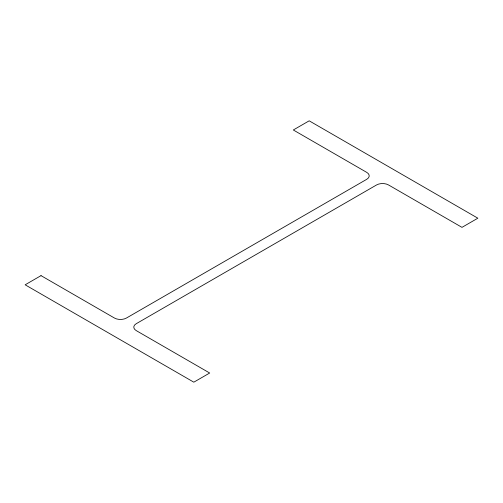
<?xml version="1.0" encoding="UTF-8"?>
<svg xmlns="http://www.w3.org/2000/svg" width="503" height="503" viewBox="0 0 503 503"><rect width="100%" height="100%" fill="white"/><g stroke="black" fill="none" stroke-linecap="round" stroke-linejoin="round"><path stroke-width="0.75" d="M41.02 275.638L25.15 284.805L193.818 382.179L209.688 373.019L136.25 330.616A8.469 4.892 0 0 1 136.25 323.699L376.558 184.959A8.469 4.892 0 0 1 388.536 184.959L461.98 227.362L477.85 218.195L309.182 120.821L293.312 129.981L366.75 172.384A8.469 4.892 0 0 1 366.75 179.301L126.442 318.041A8.469 4.892 0 0 1 114.464 318.041L41.02 275.638"/></g></svg>
